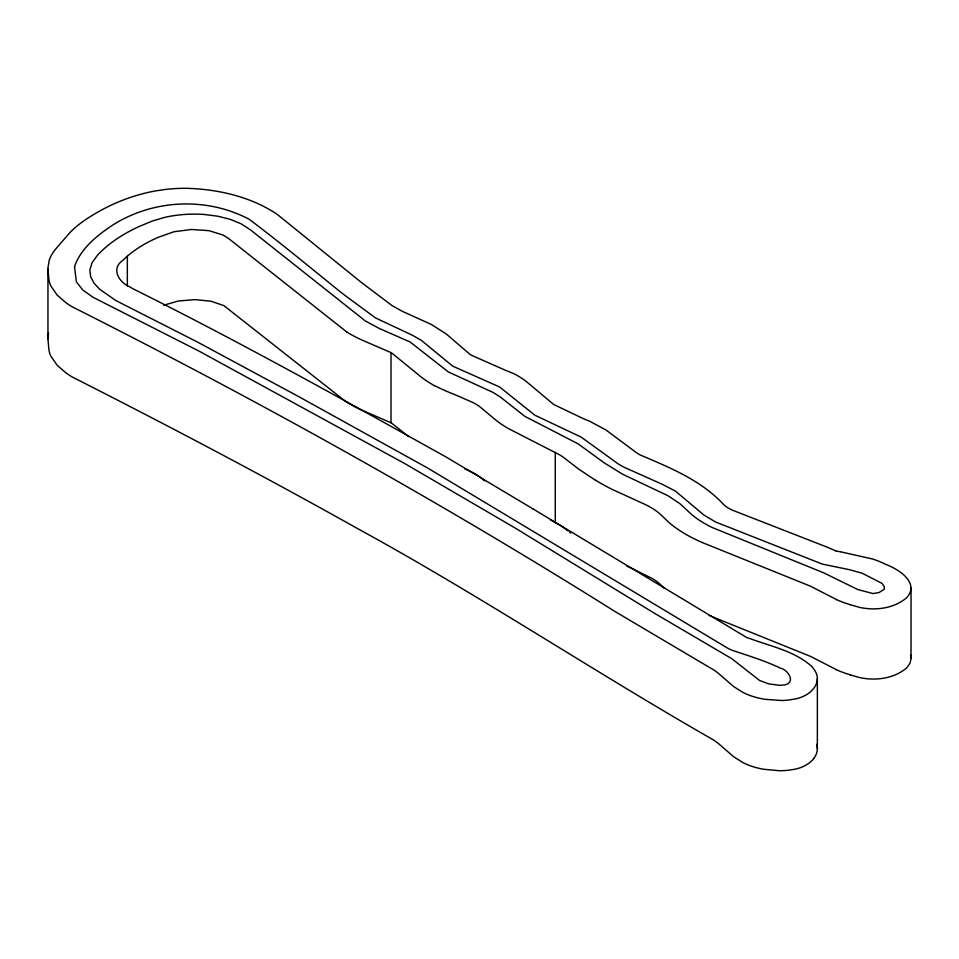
<?xml version="1.0" encoding="UTF-8"?>
<svg xmlns="http://www.w3.org/2000/svg" width="959" height="959" viewBox="0 0 959 959"><rect width="100%" height="100%" fill="white"/><g stroke="black" fill="none" stroke-linecap="round" stroke-linejoin="round"><path stroke-width="1.44" d="M840.36 551.761L872.39 558.953A68.712 39.679 0 0 1 885.445 564.288C897.72 568.723 919.753 582.185 907.19 597.133A29.058 16.782 0 0 1 905.931 598.332C893.524 608.402 876.166 610.643 860.834 607.646A33.649 19.432 0 0 1 858.737 607.155L850.273 604.709M911.05 588.083L911.026 658.989L909.959 663.316L907.19 667.308A29.058 16.782 0 0 1 905.931 668.507C893.524 678.576 876.166 680.806 860.834 677.821A33.649 19.432 0 0 1 858.737 677.33L850.273 674.884M48.549 332.845L47.962 339.174L48.777 348.213A57.264 33.062 0 0 0 48.897 349.52A64.505 37.245 0 0 0 50.791 356.053L57.144 365.259L65.823 372.775A120.834 69.767 0 0 0 71.685 376.707C167.381 425.269 262.442 475.244 356.089 527.762C477.067 593.777 591.835 670.305 711.386 738.742A28.302 16.339 0 0 1 712.393 739.305A50.767 29.309 0 0 1 715.318 741.199L715.941 741.631A82.546 47.662 0 0 1 718.411 743.537L733.551 756.651L742.745 762.501A54.963 31.731 0 0 0 754.469 767.128L756.735 767.751A61.748 35.651 0 0 0 763.7 769.262L778.9 770.7A51.306 29.621 0 0 0 787.854 770.317L795.622 769.106A32.906 19 0 0 0 810.906 761.53L811.578 761.002A40.398 23.316 0 0 0 814.371 757.718M163.701 305.226L178.386 300.994L195.157 299.604L211.148 301.258L223.891 305.633L345.324 401.21M840.072 551.713L837.315 551.233A26.337 15.212 0 0 1 836.751 551.125L836.56 551.089A9.914 5.718 0 0 1 835.972 550.946M710.751 616.122L709.157 615.474M711.158 616.289L808.197 655.453A72.057 41.609 0 0 1 810.799 656.519L836.548 669.742M464.719 468.843L465.846 469.335M626.826 566.11L629.248 567.165M434.523 385.722A119.372 68.916 0 0 1 417.812 374.262L392.363 353.535A36.358 20.99 0 0 0 391.02 352.612L361.171 339.702A138.731 80.1 0 0 1 346.655 331.934M408.678 436.585L392.363 423.71A36.358 20.99 0 0 0 391.02 422.775L361.171 409.877A138.731 80.1 0 0 1 346.655 402.109M835.697 550.874L829.715 548.236A125.042 72.189 0 0 0 825.963 546.69L732.496 510.212A38.732 22.369 0 0 1 730.53 509.277L727.905 507.826A22.908 13.222 0 0 1 727.042 507.275L725.543 506.172A86.67 50.036 0 0 1 724.081 504.997C701.377 480.291 670.233 467.788 640.073 454.914A56.113 32.402 0 0 1 636.764 452.924L605.848 429.908L589.341 421.085A75.449 43.563 0 0 0 586.872 420.078L586.297 419.862A68.58 39.595 0 0 1 583.779 418.843L554.458 404.878A29.885 17.25 0 0 1 553.211 404.087L526.923 382.03A90.901 52.481 0 0 0 522.128 378.517A92.723 53.536 0 0 0 519.023 376.539L516.925 375.317A48.525 28.015 0 0 0 514.312 373.962A63.702 36.778 0 0 0 509.828 372.008L506.724 370.785A32.582 18.808 0 0 1 505.837 370.438L471.169 355.142A21.925 12.659 0 0 1 469.718 354.135A17.873 10.321 0 0 1 468.867 353.392L448.081 335.53A76.852 44.366 0 0 0 446.199 333.912L431.298 324.442L402.432 311.363L392.219 305.705L361.303 282.402L279.201 215.967A126.049 72.776 0 0 0 276 213.545C249.927 196.523 218.149 189.343 187.341 188.324A98.274 56.737 0 0 0 165.487 189.438L154.543 191.093A115.224 66.531 0 0 0 137.724 195.133C119.276 200.467 101.762 208.882 85.783 219.527A155.502 89.774 0 0 0 79.861 223.795L78.698 224.694A126.888 73.256 0 0 0 70.618 231.886A95.241 54.987 0 0 0 69.18 233.421L55.238 249.544A111.951 64.637 0 0 0 51.954 254.339L51.175 255.765A76.936 44.414 0 0 0 49.209 260.333L47.95 268.005L47.962 339.174M466.398 469.574L468.016 470.306M629.859 567.428L652.3 578.517A69 39.834 0 0 1 660.715 584.798L664.395 588.323M468.555 470.545L472.559 472.511A66.794 38.564 0 0 1 479.404 476.551L482.653 479.104M836.548 599.567L810.799 586.357A72.057 41.609 0 0 0 808.197 585.278L706.699 544.316A122.716 70.846 0 0 1 696.666 540.001L692.698 538.047A145.037 83.733 0 0 1 677.917 529.356L673.973 526.503A118.544 68.437 0 0 1 667.884 521.468L660.715 514.623A68.88 39.763 0 0 0 653.223 508.893L648.512 506.172A123.927 71.541 0 0 0 645.97 504.854L612.465 489.522A204.639 118.149 0 0 1 594.688 479.668M434.655 385.638L435.206 385.938A131.527 75.941 0 0 0 439.761 388.179L441.392 388.934A238.012 137.413 0 0 0 455.189 394.796L472.559 402.336A66.794 38.564 0 0 1 479.404 406.388L497.038 421.073A131.311 75.809 0 0 0 508.69 428.721L559.529 454.77A53.932 31.132 0 0 1 562.801 456.856L578.792 469.155L594.64 479.692M550.514 519.946L559.529 524.945A53.932 31.132 0 0 1 562.801 527.03L564.012 527.882M532.701 508.726L446.618 457.311C342.986 399.591 239.318 341.632 133.085 288.839A123.567 71.338 0 0 1 129.968 286.921C119 282.653 110.549 268.46 122.848 260.368A130.7 75.461 0 0 1 127.343 256.185A134.092 77.415 0 0 1 158.463 237.221L173.939 231.754L191.5 229.477L209.002 230.663L223.111 235.063L228.302 238.288L346.69 331.91M532.772 508.761L745.874 637.028A15.584 8.991 0 0 0 747.852 637.879L748.2 638.011A57.492 33.193 0 0 0 750.777 638.874C771.444 646.534 794.771 651.173 811.59 666.289A50.899 29.381 0 0 1 816.421 673.721L816.6 674.201A36.082 20.834 0 0 1 816.948 675.34A40.925 23.627 0 0 1 811.494 690.792L810.978 691.391A32.834 18.952 0 0 1 796.569 698.739L787.854 700.142A51.69 29.837 0 0 1 781.837 700.502L764.946 699.303A62.395 36.022 0 0 1 757.634 697.804L754.469 696.953A54.963 31.731 0 0 1 742.745 692.326L733.551 686.476L718.411 673.362A82.546 47.662 0 0 0 715.941 671.468L715.318 671.024A50.767 29.309 0 0 0 712.393 669.142A28.302 16.339 0 0 0 711.398 668.567L615.115 611.578C439.09 501.089 257.216 400.011 71.685 306.544A120.834 69.767 0 0 1 65.823 302.6L57.144 295.084L50.803 285.878A64.505 37.245 0 0 1 48.909 279.345A57.264 33.062 0 0 1 48.765 278.038L47.962 269M346.69 402.085L345.779 401.497M564.312 528.097L566.613 529.836M567.296 530.375L568.004 530.938M569.778 532.353L570.677 533.072M482.892 479.308L483.612 479.908M483.839 480.111L484.786 480.915M910.582 654.865L911.05 658.258M817.356 678.588L817.356 748.763M555.273 452.312L555.273 522.487M391.008 352.612L391.008 422.775M127.343 256.185L127.343 286.046M850.297 604.685A91.465 52.805 0 0 1 836.488 599.615M850.297 674.86A91.465 52.805 0 0 1 836.488 669.778M816.6 744.364A36.082 20.834 0 0 1 817.104 746.186A41.105 23.735 0 0 1 814.299 757.694M74.526 266.758L76.36 281.778L82.75 289.99L92.903 297.218L198.645 350.91L404.65 463.497L514.767 527.786L655.081 613.64L731.753 658.665L759.552 680.446L768.543 683.839L778.756 685.206A24.035 13.882 0 0 0 784.953 684.882C796.138 682.233 787.998 669.682 780.35 668.123C765.114 660.835 748.919 655.896 732.94 650.55A41.513 23.963 0 0 1 727.545 648.104L428.05 468.256L298.441 396.463L197.35 341.991L115.763 300.503L99.52 289.15L93.958 283.061L90.614 276.66L89.846 269.875L92.064 262.694L97.614 255.058A158.055 91.249 0 0 1 105.286 247.686A161.064 92.987 0 0 1 138.995 226.552L152.541 220.966L164.54 217.429A80.244 46.332 0 0 1 204.603 214.504L217.789 216.207L230.124 219.299L241.141 223.819L250.395 229.8L365.439 321.049L379.644 328.625L410.164 342.015L448.404 371.984L492.962 392.375L500.274 396.954L524.873 416.374L578.289 443.945L604.014 462.717L622.703 474.285L667.92 495.695L679.979 503.715L689.953 512.957A91.417 52.781 0 0 0 694.879 517.069A107.684 62.167 0 0 0 699.65 520.449L702.467 522.223A124.526 71.889 0 0 0 711.746 527.318L823.961 572.955L857.73 589.521L873.098 593.585L878.995 592.566L884.318 589.222L884.162 586.357L881.956 583.348L862.141 573.23L849.314 569.658L822.319 564.096L715.51 521.972L703.726 514.887L675.484 491.14L662.118 484.211L625.34 467.836A77.835 44.941 0 0 1 618.255 463.94L581.094 437.064L534.894 415.223L499.639 386.992L452.768 366.194L421.349 340.361L412.286 335.182L375.496 317.909L345.636 295.911A534.726 308.726 0 0 1 337.292 289.366C308.127 265.811 279.141 241.8 249.244 219.311C205.873 196.367 151.354 199.424 110.597 226.468C95.876 236.441 80.172 249.472 74.526 266.758"/></g></svg>
